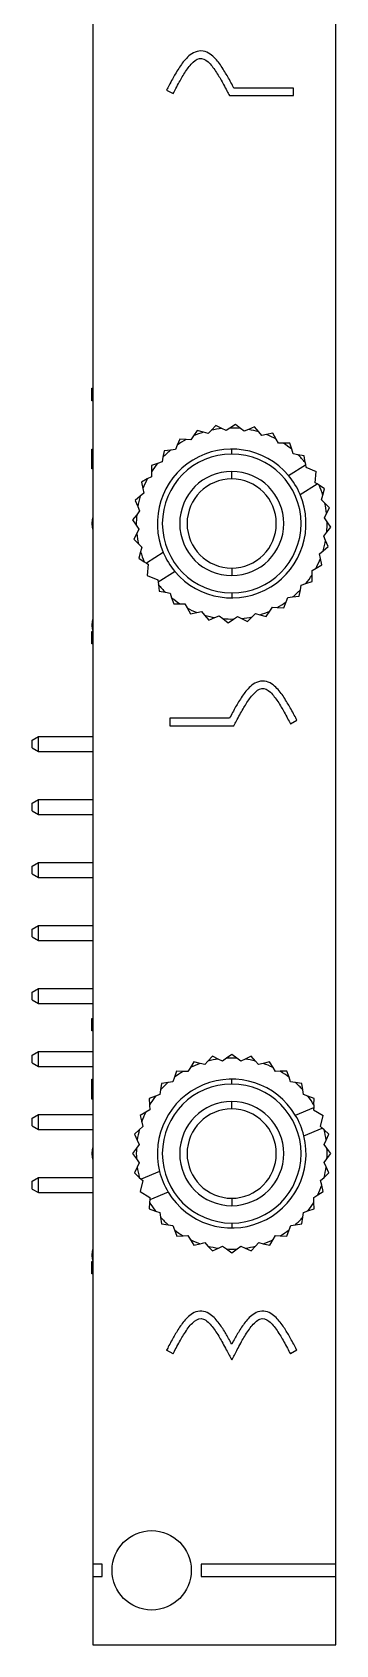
# Model space of a CAD drawing. Extents: x 340 to 677, y 434 to 562.
# Drawn here: x 511.3 to 523.5, y 433.6 to 498.6 of the extents above; entities that cross this region are included whole.
import ezdxf

# ---------------------------------------------------------------- set-up
doc = ezdxf.new("R2010")
doc.units = 0
doc.layers.get('0').update_dxf_attribs({"linetype": 'CONTINUOUS'})

msp = doc.modelspace()

# ---------------------------------------------------------------- linework, layer by layer
at = {"color": 7, "linetype": 'CONTINUOUS'}
for p, q in [((513.733, 558.869), (513.733, 436.869)), ((523.533, 436.869), (523.533, 558.869)), ((516.701, 496.289), (516.966, 496.148)), ((519.243, 496.069), (521.833, 496.069)), ((521.833, 496.369), (519.424, 496.369)), ((521.833, 496.069), (521.833, 496.369)), ((513.683, 483.769), (513.683, 484.269)), ((513.683, 484.269), (513.733, 484.269)), ((513.733, 483.769), (513.683, 483.769)), ((517.793, 482.347), (517.688, 482.189)), ((517.939, 482.568), (517.793, 482.347)), ((518.194, 482.496), (517.939, 482.568)), ((518.377, 482.445), (518.194, 482.496)), ((518.511, 482.58), (518.377, 482.445)), ((518.698, 482.768), (518.511, 482.58)), ((518.934, 482.648), (518.698, 482.768)), ((519.103, 482.562), (518.934, 482.648)), ((519.261, 482.668), (519.103, 482.562)), ((519.48, 482.816), (519.261, 482.668)), ((519.688, 482.652), (519.48, 482.816)), ((519.838, 482.535), (519.688, 482.652)), ((520.013, 482.608), (519.838, 482.535)), ((520.257, 482.711), (520.013, 482.608)), ((520.429, 482.509), (520.257, 482.711)), ((520.553, 482.365), (520.429, 482.509)), ((520.74, 482.403), (520.553, 482.365)), ((520.999, 482.456), (520.74, 482.403)), ((521.128, 482.225), (520.999, 482.456)), ((513.683, 481.019), (513.683, 481.819)), ((513.683, 481.819), (513.733, 481.819)), ((516.611, 481.749), (516.56, 481.489)), ((516.874, 481.78), (516.611, 481.749)), ((517.063, 481.803), (516.874, 481.78)), ((517.135, 481.979), (517.063, 481.803)), ((517.235, 482.224), (517.135, 481.979)), ((517.499, 482.203), (517.235, 482.224)), ((517.688, 482.189), (517.499, 482.203)), ((519.333, 481.619), (519.333, 481.819)), ((521.221, 482.059), (521.128, 482.225)), ((521.412, 482.06), (521.221, 482.059)), ((521.676, 482.061), (521.412, 482.06)), ((521.758, 481.809), (521.676, 482.061)), ((521.817, 481.628), (521.758, 481.809)), ((516.343, 481.244), (516.091, 481.162)), ((516.091, 481.162), (516.093, 480.897)), ((516.524, 481.303), (516.343, 481.244)), ((516.56, 481.489), (516.524, 481.303)), ((521.622, 480.758), (522.307, 481.18)), ((522.004, 481.592), (521.817, 481.628)), ((522.264, 481.541), (522.004, 481.592)), ((522.295, 481.279), (522.264, 481.541)), ((522.295, 481.279), (522.307, 481.18)), ((522.307, 481.18), (522.318, 481.09)), ((522.318, 481.09), (522.739, 480.917)), ((513.733, 481.019), (513.683, 481.019)), ((515.927, 480.614), (515.697, 480.484)), ((515.697, 480.484), (515.749, 480.225)), ((516.093, 480.707), (515.927, 480.614)), ((516.093, 480.897), (516.093, 480.707)), ((519.333, 480.619), (519.333, 480.919)), ((522.095, 479.992), (522.779, 480.414)), ((522.703, 480.464), (522.739, 480.917)), ((522.779, 480.414), (522.703, 480.464)), ((522.862, 480.359), (522.779, 480.414)), ((515.643, 479.915), (515.442, 479.743)), ((515.442, 479.743), (515.544, 479.499)), ((515.787, 480.038), (515.643, 479.915)), ((515.749, 480.225), (515.787, 480.038)), ((523.083, 480.213), (522.862, 480.359)), ((522.96, 479.775), (523.011, 479.958)), ((523.095, 479.641), (522.96, 479.775)), ((523.011, 479.958), (523.083, 480.213)), ((515.5, 479.174), (515.336, 478.966)), ((515.618, 479.323), (515.5, 479.174)), ((515.544, 479.499), (515.618, 479.323)), ((523.076, 479.049), (523.163, 479.219)), ((523.283, 479.455), (523.095, 479.641)), ((523.163, 479.219), (523.283, 479.455)), ((515.336, 478.966), (515.484, 478.746)), ((515.484, 478.746), (515.591, 478.588)), ((515.591, 478.588), (515.504, 478.419)), ((523.049, 478.314), (523.167, 478.464)), ((523.183, 478.891), (523.076, 479.049)), ((523.167, 478.464), (523.331, 478.672)), ((523.331, 478.672), (523.183, 478.891)), ((515.504, 478.419), (515.384, 478.183)), ((515.384, 478.183), (515.572, 477.997)), ((515.572, 477.997), (515.707, 477.863)), ((515.707, 477.863), (515.656, 477.68)), ((523.024, 477.723), (523.225, 477.895)), ((523.123, 478.139), (523.049, 478.314)), ((523.225, 477.895), (523.123, 478.139)), ((515.656, 477.68), (515.584, 477.425)), ((515.584, 477.425), (515.805, 477.279)), ((515.805, 477.279), (515.888, 477.224)), ((516.572, 477.646), (515.888, 477.224)), ((515.888, 477.224), (515.964, 477.174)), ((515.964, 477.174), (515.928, 476.72)), ((522.74, 477.024), (522.97, 477.153)), ((522.88, 477.599), (523.024, 477.723)), ((522.918, 477.413), (522.88, 477.599)), ((522.97, 477.153), (522.918, 477.413)), ((515.928, 476.72), (516.349, 476.548)), ((516.349, 476.548), (516.36, 476.458)), ((517.045, 476.879), (516.36, 476.458)), ((519.333, 477.019), (519.333, 476.719)), ((522.574, 476.931), (522.74, 477.024)), ((522.574, 476.74), (522.574, 476.931)), ((522.576, 476.476), (522.574, 476.74)), ((516.36, 476.458), (516.372, 476.359)), ((516.372, 476.359), (516.403, 476.096)), ((516.403, 476.096), (516.663, 476.046)), ((516.663, 476.046), (516.85, 476.009)), ((516.85, 476.009), (516.909, 475.828)), ((516.909, 475.828), (516.991, 475.577)), ((519.333, 476.019), (519.333, 475.819)), ((521.532, 475.658), (521.604, 475.835)), ((521.604, 475.835), (521.793, 475.857)), ((521.793, 475.857), (522.056, 475.888)), ((522.056, 475.888), (522.107, 476.148)), ((522.107, 476.148), (522.143, 476.335)), ((522.143, 476.335), (522.324, 476.394)), ((522.324, 476.394), (522.576, 476.476)), ((516.991, 475.577), (517.255, 475.578)), ((517.255, 475.578), (517.446, 475.579)), ((517.446, 475.579), (517.539, 475.413)), ((517.539, 475.413), (517.668, 475.182)), ((517.668, 475.182), (517.927, 475.235)), ((517.927, 475.235), (518.114, 475.273)), ((518.114, 475.273), (518.238, 475.128)), ((520.156, 475.058), (520.29, 475.193)), ((520.29, 475.193), (520.473, 475.141)), ((520.727, 475.069), (520.874, 475.29)), ((520.874, 475.29), (520.979, 475.449)), ((520.979, 475.449), (521.168, 475.434)), ((521.168, 475.434), (521.432, 475.413)), ((521.432, 475.413), (521.532, 475.658)), ((518.238, 475.128), (518.41, 474.927)), ((518.41, 474.927), (518.654, 475.029)), ((518.654, 475.029), (518.829, 475.103)), ((518.829, 475.103), (518.979, 474.985)), ((518.979, 474.985), (519.187, 474.821)), ((519.187, 474.821), (519.406, 474.969)), ((519.406, 474.969), (519.564, 475.076)), ((519.564, 475.076), (519.733, 474.99)), ((519.733, 474.99), (519.969, 474.87)), ((519.969, 474.87), (520.156, 475.058)), ((520.473, 475.141), (520.727, 475.069)), ((513.683, 473.969), (513.683, 474.469)), ((513.683, 474.469), (513.733, 474.469)), ((513.733, 473.969), (513.683, 473.969)), ((516.833, 470.969), (516.833, 470.669)), ((519.243, 470.969), (516.833, 470.969)), ((516.833, 470.669), (519.424, 470.669)), ((521.701, 470.748), (521.966, 470.889)), ((511.282, 470.087), (511.536, 470.234)), ((511.282, 469.771), (511.282, 470.087)), ((511.536, 469.624), (511.536, 470.234)), ((511.536, 470.234), (513.733, 470.234)), ((511.282, 469.771), (511.536, 469.624)), ((511.536, 469.624), (513.733, 469.624)), ((511.282, 467.547), (511.536, 467.694)), ((511.282, 467.231), (511.282, 467.547)), ((511.536, 467.084), (511.536, 467.694)), ((511.536, 467.694), (513.733, 467.694)), ((511.282, 467.231), (511.536, 467.084)), ((511.536, 467.084), (513.733, 467.084)), ((511.282, 465.007), (511.536, 465.154)), ((511.282, 464.691), (511.282, 465.007)), ((511.536, 464.544), (511.536, 465.154)), ((511.536, 465.154), (513.733, 465.154)), ((511.282, 464.691), (511.536, 464.544)), ((511.536, 464.544), (513.733, 464.544)), ((511.282, 462.467), (511.536, 462.614)), ((511.282, 462.151), (511.282, 462.467)), ((511.536, 462.004), (511.536, 462.614)), ((511.536, 462.614), (513.733, 462.614)), ((511.282, 462.151), (511.536, 462.004)), ((511.536, 462.004), (513.733, 462.004)), ((511.282, 459.927), (511.536, 460.074)), ((511.282, 459.611), (511.282, 459.927)), ((511.282, 459.611), (511.536, 459.464)), ((511.536, 459.464), (511.536, 460.074)), ((511.536, 460.074), (513.733, 460.074)), ((511.536, 459.464), (513.733, 459.464)), ((513.683, 458.369), (513.683, 458.869)), ((513.683, 458.869), (513.733, 458.869)), ((513.733, 458.369), (513.683, 458.369)), ((511.282, 457.387), (511.536, 457.534)), ((511.282, 457.071), (511.282, 457.387)), ((511.282, 457.071), (511.536, 456.924)), ((511.536, 456.924), (511.536, 457.534)), ((511.536, 457.534), (513.733, 457.534)), ((517.801, 457.114), (517.664, 456.888)), ((518.059, 457.052), (517.801, 457.114)), ((518.244, 457.007), (518.059, 457.052)), ((518.372, 457.147), (518.244, 457.007)), ((518.552, 457.342), (518.372, 457.147)), ((518.792, 457.23), (518.552, 457.342)), ((518.964, 457.151), (518.792, 457.23)), ((519.118, 457.263), (518.964, 457.151)), ((519.332, 457.419), (519.118, 457.263)), ((519.546, 457.263), (519.332, 457.419)), ((519.7, 457.151), (519.546, 457.263)), ((519.872, 457.231), (519.7, 457.151)), ((520.112, 457.342), (519.872, 457.231)), ((520.292, 457.148), (520.112, 457.342)), ((520.421, 457.008), (520.292, 457.148)), ((520.606, 457.053), (520.421, 457.008)), ((520.863, 457.115), (520.606, 457.053)), ((521.001, 456.889), (520.863, 457.115)), ((511.536, 456.924), (513.733, 456.924)), ((513.683, 455.619), (513.683, 456.419)), ((513.683, 456.419), (513.733, 456.419)), ((517.019, 456.495), (516.953, 456.317)), ((517.11, 456.744), (517.019, 456.495)), ((517.374, 456.733), (517.11, 456.744)), ((517.564, 456.725), (517.374, 456.733)), ((517.664, 456.888), (517.564, 456.725)), ((519.333, 456.219), (519.333, 456.419)), ((521.1, 456.727), (521.001, 456.889)), ((521.29, 456.735), (521.1, 456.727)), ((521.554, 456.745), (521.29, 456.735)), ((521.646, 456.497), (521.554, 456.745)), ((521.711, 456.318), (521.646, 456.497)), ((516.255, 455.731), (516.007, 455.64)), ((516.434, 455.797), (516.255, 455.731)), ((516.463, 455.985), (516.434, 455.797)), ((516.504, 456.246), (516.463, 455.985)), ((516.765, 456.287), (516.504, 456.246)), ((516.953, 456.317), (516.765, 456.287)), ((521.899, 456.289), (521.711, 456.318)), ((522.161, 456.248), (521.899, 456.289)), ((522.202, 455.987), (522.161, 456.248)), ((522.231, 455.799), (522.202, 455.987)), ((522.41, 455.733), (522.231, 455.799)), ((522.658, 455.642), (522.41, 455.733)), ((513.733, 455.619), (513.683, 455.619)), ((515.863, 455.086), (515.637, 454.948)), ((516.026, 455.185), (515.863, 455.086)), ((516.007, 455.64), (516.018, 455.375)), ((516.018, 455.375), (516.026, 455.185)), ((519.333, 455.219), (519.333, 455.519)), ((521.901, 454.971), (522.644, 455.279)), ((522.644, 455.279), (522.64, 455.188)), ((522.64, 455.188), (523.028, 454.951)), ((522.648, 455.378), (522.644, 455.279)), ((522.648, 455.378), (522.658, 455.642)), ((511.282, 454.847), (511.536, 454.994)), ((511.282, 454.531), (511.282, 454.847)), ((511.282, 454.531), (511.536, 454.384)), ((511.536, 454.384), (511.536, 454.994)), ((511.536, 454.994), (513.733, 454.994)), ((511.536, 454.384), (513.733, 454.384)), ((515.605, 454.377), (515.41, 454.198)), ((515.745, 454.506), (515.605, 454.377)), ((515.637, 454.948), (515.7, 454.691)), ((515.7, 454.691), (515.745, 454.506)), ((522.246, 454.139), (522.988, 454.447)), ((522.922, 454.509), (523.028, 454.951)), ((522.988, 454.447), (522.922, 454.509)), ((523.062, 454.38), (522.988, 454.447)), ((523.256, 454.201), (523.062, 454.38)), ((515.41, 454.198), (515.521, 453.957)), ((515.601, 453.785), (515.489, 453.631)), ((515.521, 453.957), (515.601, 453.785)), ((523.065, 453.788), (523.145, 453.96)), ((523.177, 453.634), (523.065, 453.788)), ((523.145, 453.96), (523.256, 454.201)), ((515.489, 453.631), (515.333, 453.417)), ((515.333, 453.417), (515.49, 453.203)), ((515.49, 453.203), (515.602, 453.05)), ((523.066, 453.053), (523.178, 453.206)), ((523.333, 453.42), (523.177, 453.634)), ((523.178, 453.206), (523.333, 453.42)), ((511.282, 452.307), (511.536, 452.454)), ((511.536, 451.844), (511.536, 452.454)), ((511.536, 452.454), (513.733, 452.454)), ((515.522, 452.877), (515.411, 452.637)), ((515.411, 452.637), (515.605, 452.458)), ((515.602, 453.05), (515.522, 452.877)), ((515.605, 452.458), (515.679, 452.39)), ((516.421, 452.698), (515.679, 452.39)), ((522.922, 452.332), (523.062, 452.461)), ((523.062, 452.461), (523.257, 452.64)), ((523.146, 452.88), (523.066, 453.053)), ((523.257, 452.64), (523.146, 452.88)), ((511.282, 451.991), (511.282, 452.307)), ((511.282, 451.991), (511.536, 451.844)), ((511.536, 451.844), (513.733, 451.844)), ((515.745, 452.329), (515.639, 451.887)), ((515.639, 451.887), (516.027, 451.65)), ((515.679, 452.39), (515.745, 452.329)), ((516.766, 451.867), (516.023, 451.559)), ((522.804, 451.751), (523.03, 451.889)), ((522.967, 452.147), (522.922, 452.332)), ((523.03, 451.889), (522.967, 452.147)), ((516.019, 451.46), (516.008, 451.195)), ((516.008, 451.195), (516.257, 451.104)), ((516.023, 451.559), (516.019, 451.46)), ((516.027, 451.65), (516.023, 451.559)), ((519.333, 451.619), (519.333, 451.319)), ((522.412, 451.107), (522.66, 451.198)), ((522.641, 451.652), (522.804, 451.751)), ((522.649, 451.462), (522.641, 451.652)), ((522.66, 451.198), (522.649, 451.462)), ((516.257, 451.104), (516.436, 451.039)), ((516.436, 451.039), (516.465, 450.851)), ((516.465, 450.851), (516.506, 450.589)), ((516.506, 450.589), (516.768, 450.548)), ((516.768, 450.548), (516.956, 450.519)), ((516.956, 450.519), (517.021, 450.34)), ((519.333, 450.619), (519.333, 450.419)), ((521.648, 450.342), (521.714, 450.521)), ((521.714, 450.521), (521.902, 450.55)), ((521.902, 450.55), (522.163, 450.591)), ((522.163, 450.591), (522.204, 450.853)), ((522.204, 450.853), (522.233, 451.041)), ((522.233, 451.041), (522.412, 451.107)), ((517.021, 450.34), (517.113, 450.092)), ((517.113, 450.092), (517.377, 450.103)), ((517.377, 450.103), (517.567, 450.111)), ((517.567, 450.111), (517.666, 449.948)), ((517.666, 449.948), (517.804, 449.723)), ((518.061, 449.785), (518.246, 449.83)), ((518.246, 449.83), (518.375, 449.69)), ((520.295, 449.691), (520.423, 449.831)), ((520.423, 449.831), (520.608, 449.786)), ((520.866, 449.724), (521.003, 449.95)), ((521.003, 449.95), (521.103, 450.112)), ((521.103, 450.112), (521.293, 450.104)), ((521.293, 450.104), (521.557, 450.094)), ((521.557, 450.094), (521.648, 450.342)), ((517.804, 449.723), (518.061, 449.785)), ((518.375, 449.69), (518.555, 449.495)), ((518.555, 449.495), (518.795, 449.607)), ((518.795, 449.607), (518.967, 449.687)), ((518.967, 449.687), (519.121, 449.575)), ((519.121, 449.575), (519.335, 449.419)), ((519.335, 449.419), (519.549, 449.575)), ((519.549, 449.575), (519.703, 449.687)), ((519.703, 449.687), (519.875, 449.607)), ((519.875, 449.607), (520.115, 449.496)), ((520.115, 449.496), (520.295, 449.691)), ((520.608, 449.786), (520.866, 449.724)), ((513.683, 448.569), (513.683, 449.069)), ((513.683, 449.069), (513.733, 449.069)), ((513.733, 448.569), (513.683, 448.569)), ((516.966, 445.348), (516.701, 445.489)), ((521.966, 445.489), (521.701, 445.348)), ((513.733, 436.869), (513.733, 436.369)), ((514.103, 436.869), (513.733, 436.869)), ((514.103, 436.369), (514.103, 436.869)), ((518.103, 436.869), (518.103, 436.369)), ((523.533, 436.869), (518.103, 436.869)), ((523.533, 436.369), (523.533, 436.869)), ((513.733, 436.369), (514.103, 436.369)), ((513.733, 436.369), (513.733, 433.619)), ((518.103, 436.369), (523.533, 436.369)), ((523.533, 433.619), (523.533, 436.369)), ((513.733, 433.619), (523.533, 433.619))]:
    msp.add_line(p, q, dxfattribs=at)
at = {"color": 7, "linetype": 'CONTINUOUS', "flags": 128}
for points in [[(513.733, 479.088), (513.698, 478.965), (513.683, 478.819)], [(513.683, 478.819), (513.698, 478.672), (513.733, 478.549)], [(513.733, 474.988), (513.698, 474.865), (513.683, 474.719)], [(513.683, 474.719), (513.698, 474.572), (513.726, 474.469)], [(513.733, 453.688), (513.698, 453.565), (513.683, 453.419)], [(513.683, 453.419), (513.698, 453.272), (513.733, 453.149)], [(513.733, 449.588), (513.698, 449.465), (513.683, 449.319)], [(513.683, 449.319), (513.698, 449.172), (513.726, 449.069)]]:
    msp.add_lwpolyline(points, dxfattribs=at)
at = {"color": 7, "linetype": 'CONTINUOUS'}
msp.add_circle((516.103, 436.619), 1.6, dxfattribs=at)
for centre, radius, start, end in [((519.333, 478.819), 3.85, 107.2117, 113.57945), ((519.333, 478.819), 3.85, 95.9617, 102.32945), ((519.333, 478.819), 3.85, 84.7117, 91.07945), ((519.333, 478.819), 3.85, 73.4617, 79.82945), ((519.333, 478.819), 3.85, 62.2117, 68.57945), ((519.333, 478.819), 3, 40.2725, 203.01865), ((519.333, 478.819), 3.85, 129.7117, 136.07945), ((519.333, 478.819), 3.85, 118.4617, 124.82945), ((519.333, 478.819), 3.85, 50.9617, 57.32945), ((519.333, 478.819), 3.85, 140.9617, 147.32945), ((519.333, 478.819), 2.8, 90, 270), ((519.333, 478.819), 2.8, 270, 90), ((519.333, 478.819), 3.85, 39.7117, 46.07945), ((519.333, 478.819), 3.85, 152.2117, 158.57945), ((519.333, 478.819), 2.1, 90, 270), ((519.333, 478.819), 1.8, 90, 270), ((519.333, 478.819), 2.1, 270, 90), ((519.333, 478.819), 1.8, 270, 90), ((519.333, 478.819), 3, 23.01865, 40.2725), ((519.333, 478.819), 3.85, 163.4617, 169.82945), ((519.333, 478.819), 3, 220.2725, 23.01865), ((519.333, 478.819), 3.85, 17.2117, 23.57945), ((519.333, 478.819), 3.85, 174.7117, 181.07945), ((519.333, 478.819), 3.85, 5.9617, 12.32945), ((519.333, 478.819), 3.85, 354.7117, 1.07945), ((519.333, 478.819), 3.85, 185.9617, 192.32945), ((519.333, 478.819), 3.85, 343.4617, 349.82945), ((519.333, 478.819), 3.85, 197.2117, 203.57945), ((519.333, 478.819), 3, 203.01865, 220.2725), ((519.333, 478.819), 3.85, 332.2117, 338.57945), ((519.333, 478.819), 3.85, 320.9617, 327.32945), ((519.333, 478.819), 3.85, 219.7117, 226.07945), ((519.333, 478.819), 3.85, 230.9617, 237.32945), ((519.333, 478.819), 3.85, 309.7117, 316.07945), ((519.333, 478.819), 3.85, 242.2117, 248.57945), ((519.333, 478.819), 3.85, 287.2117, 293.57945), ((519.333, 478.819), 3.85, 298.4617, 304.82945), ((519.333, 478.819), 3.85, 253.4617, 259.82945), ((519.333, 478.819), 3.85, 264.7117, 271.07945), ((519.333, 478.819), 3.85, 275.9617, 282.32945), ((519.333, 453.419), 3.85, 109.3388, 115.70655), ((519.333, 453.419), 3.85, 98.0888, 104.45655), ((519.333, 453.419), 3.85, 86.8388, 93.20655), ((519.333, 453.419), 3.85, 75.5888, 81.95655), ((519.333, 453.419), 3.85, 64.3388, 70.70655), ((519.333, 453.419), 3, 31.1496, 193.89575), ((519.333, 453.419), 3.85, 120.5888, 126.95655), ((519.333, 453.419), 3.85, 53.0888, 59.45655), ((519.333, 453.419), 3.85, 143.0888, 149.45655), ((519.333, 453.419), 3.85, 131.8388, 138.20655), ((519.333, 453.419), 2.8, 90, 270), ((519.333, 453.419), 2.8, 270, 90), ((519.333, 453.419), 3.85, 41.8388, 48.20655), ((519.333, 453.419), 3.85, 30.5888, 36.95655), ((519.333, 453.419), 3.85, 154.3388, 160.70655), ((519.333, 453.419), 2.1, 90, 270), ((519.333, 453.419), 1.8, 90, 270), ((519.333, 453.419), 2.1, 270, 90), ((519.333, 453.419), 1.8, 270, 90), ((519.333, 453.419), 3.85, 165.5888, 171.95655), ((519.333, 453.419), 3, 13.89575, 31.1496), ((519.333, 453.419), 3.85, 8.0888, 14.45655), ((519.333, 453.419), 3, 211.1496, 13.89575), ((519.333, 453.419), 3.85, 176.8388, 183.20655), ((519.333, 453.419), 3.85, 356.8388, 3.20655), ((519.333, 453.419), 3.85, 188.0888, 194.45655), ((519.333, 453.419), 3, 193.89575, 211.1496), ((519.333, 453.419), 3.85, 345.5888, 351.95655), ((519.333, 453.419), 3.85, 334.3388, 340.70655), ((519.333, 453.419), 3.85, 210.5888, 216.95655), ((519.333, 453.419), 3.85, 323.0888, 329.45655), ((519.333, 453.419), 3.85, 221.8388, 228.20655), ((519.333, 453.419), 3.85, 311.8388, 318.20655), ((519.333, 453.419), 3.85, 233.0888, 239.45655), ((519.333, 453.419), 3.85, 244.3388, 250.70655), ((519.333, 453.419), 3.85, 289.3388, 295.70655), ((519.333, 453.419), 3.85, 300.5888, 306.95655), ((519.333, 453.419), 3.85, 255.5888, 261.95655), ((519.333, 453.419), 3.85, 266.8388, 273.20655), ((519.333, 453.419), 3.85, 278.0888, 284.45655)]:
    msp.add_arc(centre, radius, start, end, dxfattribs=at)
for points, knots in [([(519.424, 496.369), (519.384, 496.444), (519.306, 496.59), (519.17, 496.837), (519.061, 497.021), (518.862, 497.338), (518.662, 497.594), (518.35, 497.834), (518.004, 497.898), (517.706, 497.761), (517.432, 497.509), (517.24, 497.242), (517.052, 496.93), (516.947, 496.748), (516.799, 496.473), (516.737, 496.356), (516.701, 496.289)], [0.0829516, 0.0829516, 0.0829516, 0.0829516, 0.1337113, 0.1844711, 0.2352309, 0.2859907, 0.3875103, 0.43827, 0.4890298, 0.5397896, 0.5905494, 0.6920689, 0.7428287, 0.7935885, 0.8443483, 0.8951081, 0.8951081, 0.8951081, 0.8951081]), ([(516.966, 496.148), (517.004, 496.219), (517.07, 496.345), (517.224, 496.629), (517.328, 496.808), (517.476, 497.051), (517.613, 497.241), (517.828, 497.485), (518.118, 497.643), (518.469, 497.372), (518.763, 496.944), (518.956, 496.608), (519.149, 496.247), (519.209, 496.134), (519.243, 496.069)], [0.0829516, 0.0829516, 0.0829516, 0.0829516, 0.1364762, 0.1900008, 0.2435254, 0.29705, 0.3505746, 0.4040992, 0.5111484, 0.6181976, 0.7252468, 0.832296, 0.8858206, 0.9393452, 0.9393452, 0.9393452, 0.9393452]), ([(521.966, 470.889), (521.931, 470.956), (521.868, 471.073), (521.721, 471.347), (521.613, 471.534), (521.431, 471.835), (521.232, 472.112), (520.961, 472.361), (520.663, 472.498), (520.317, 472.434), (520.006, 472.196), (519.803, 471.933), (519.607, 471.624), (519.457, 471.368), (519.325, 471.122), (519.243, 470.969)], [0.1048789, 0.1048789, 0.1048789, 0.1048789, 0.1556395, 0.2064001, 0.2571607, 0.3079213, 0.4094425, 0.4602031, 0.5109637, 0.5617243, 0.6124849, 0.7140061, 0.7647667, 0.8155273, 0.9170484, 0.9170484, 0.9170484, 0.9170484]), ([(519.424, 470.669), (519.458, 470.734), (519.518, 470.847), (519.712, 471.209), (519.906, 471.549), (520.196, 471.969), (520.549, 472.244), (520.839, 472.086), (521.056, 471.837), (521.191, 471.651), (521.339, 471.409), (521.443, 471.229), (521.597, 470.944), (521.663, 470.819), (521.701, 470.748)], [0.0606548, 0.0606548, 0.0606548, 0.0606548, 0.1141794, 0.167704, 0.2747532, 0.3818024, 0.4888516, 0.5959008, 0.6494254, 0.70295, 0.7564746, 0.8099992, 0.8635238, 0.9170484, 0.9170484, 0.9170484, 0.9170484]), ([(519.333, 445.737), (519.292, 445.814), (519.203, 445.978), (519.065, 446.217), (518.836, 446.577), (518.569, 446.897), (518.211, 447.085), (517.874, 447.057), (517.633, 446.9), (517.39, 446.654), (517.207, 446.388), (517.037, 446.105), (516.934, 445.924), (516.793, 445.663), (516.735, 445.552), (516.701, 445.489)], [0.0829516, 0.0829516, 0.0829516, 0.0829516, 0.1312728, 0.1795941, 0.2762367, 0.3728793, 0.4212005, 0.4695218, 0.5178431, 0.5661644, 0.662807, 0.7111283, 0.7594495, 0.8077708, 0.8560921, 0.8560921, 0.8560921, 0.8560921]), ([(516.966, 445.348), (517.006, 445.424), (517.078, 445.56), (517.237, 445.852), (517.351, 446.048), (517.551, 446.367), (517.825, 446.711), (518.194, 446.831), (518.504, 446.509), (518.695, 446.245), (518.848, 445.993), (518.962, 445.795), (519.174, 445.4), (519.26, 445.237), (519.333, 445.099)], [0.0829516, 0.0829516, 0.0829516, 0.0829516, 0.1394497, 0.1959478, 0.252446, 0.3089441, 0.4219404, 0.5349367, 0.647933, 0.7044311, 0.7609293, 0.8174274, 0.8739256, 0.9869218, 0.9869218, 0.9869218, 0.9869218]), ([(521.966, 445.489), (521.932, 445.552), (521.873, 445.664), (521.69, 446.003), (521.516, 446.303), (521.276, 446.658), (521.035, 446.898), (520.793, 447.058), (520.456, 447.085), (520.099, 446.898), (519.878, 446.629), (519.702, 446.38), (519.564, 446.15), (519.464, 445.979), (519.375, 445.814), (519.333, 445.737)], [0.1437814, 0.1437814, 0.1437814, 0.1437814, 0.1921106, 0.2404398, 0.3370982, 0.4337565, 0.4820857, 0.5304149, 0.5787441, 0.6270733, 0.7237317, 0.7720609, 0.8203901, 0.8687193, 0.9170484, 0.9170484, 0.9170484, 0.9170484]), ([(519.333, 445.099), (519.37, 445.167), (519.422, 445.266), (519.493, 445.399), (519.572, 445.547), (519.706, 445.796), (519.818, 445.991), (519.972, 446.245), (520.165, 446.513), (520.474, 446.827), (520.776, 446.739), (521.012, 446.493), (521.161, 446.297), (521.318, 446.045), (521.43, 445.854), (521.589, 445.559), (521.661, 445.424), (521.701, 445.348)], [0.0130782, 0.0130782, 0.0130782, 0.0130782, 0.068827, 0.0970761, 0.1260744, 0.1825726, 0.2390707, 0.2955689, 0.352067, 0.4650633, 0.5780596, 0.6345577, 0.6910559, 0.747554, 0.8040522, 0.8605503, 0.9170484, 0.9170484, 0.9170484, 0.9170484])]:
    msp.add_open_spline(points, degree=3, knots=knots, dxfattribs=at)

doc.saveas('drawing.dxf')
